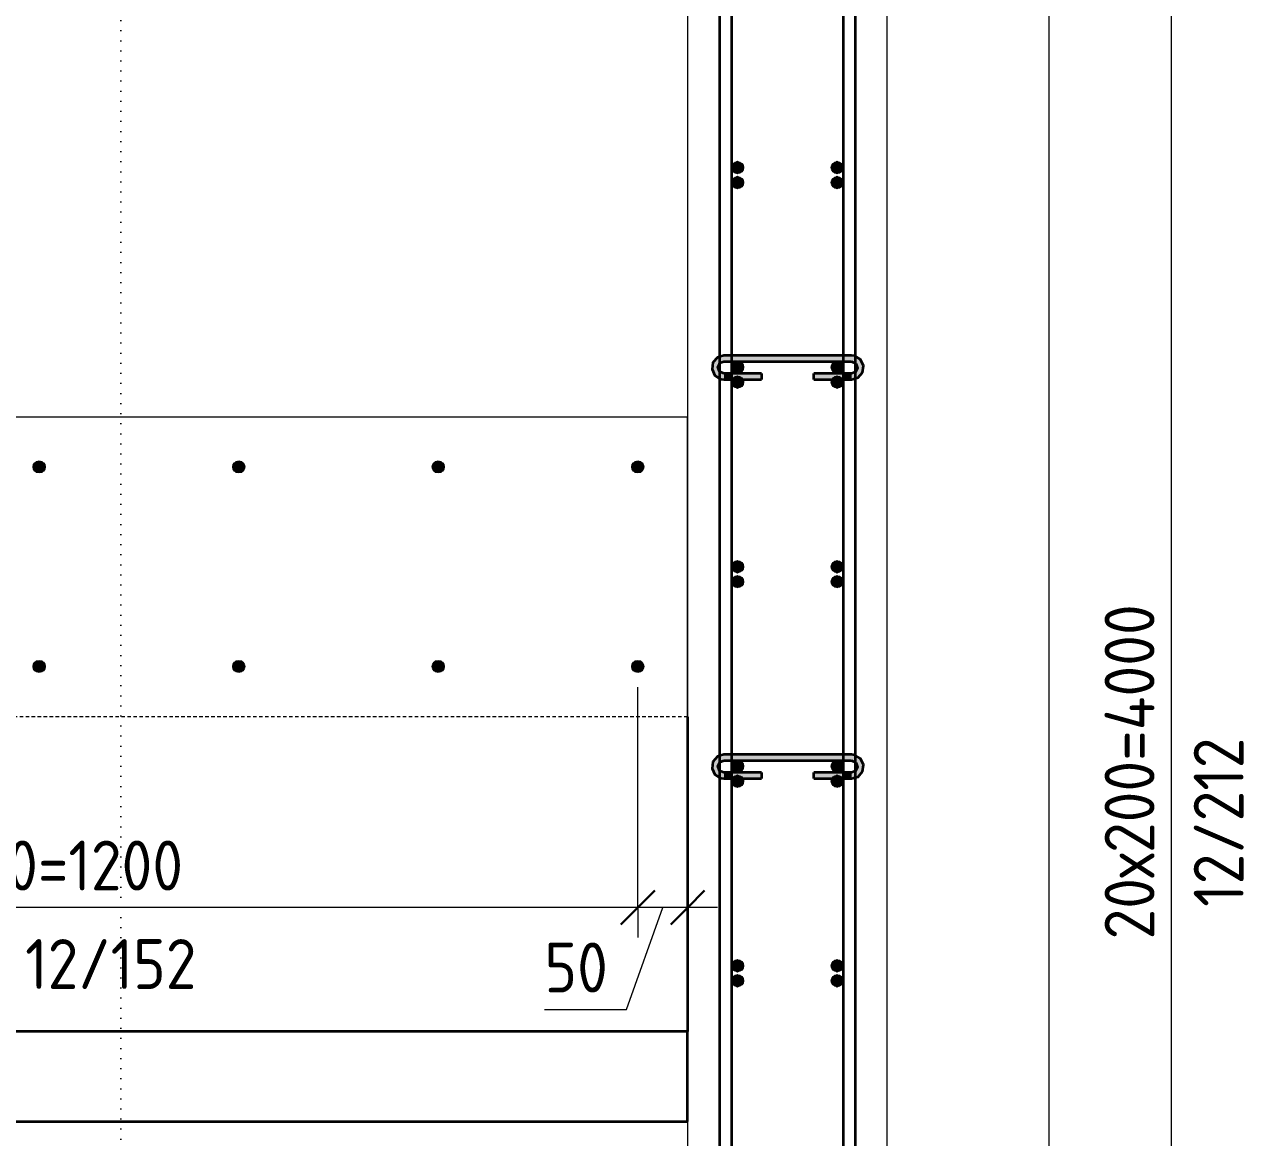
# Model space of a CAD drawing. Header units: millimetres. Extents: x 1059 to 21651, y -4238 to 7265.
# Drawn here: x 11016 to 12239, y 3948 to 5064 of the extents above; entities that cross this region are included whole.
import ezdxf

# ---------------------------------------------------------------- set-up
doc = ezdxf.new("R2010")
doc.units = ezdxf.units.MM
doc.linetypes.add('01 Штриховая _4 мм_', pattern=[6, 3.5, -2.5])
doc.linetypes.add('04 Пунктир 10мм', pattern=[10, 0, -10])
for name, color, linetype, lineweight in [('AA_Dim', 7, 'Continuous', 9), ('AA_Dim-20', 7, 'Continuous', 9), ('AA_Oformlenie', 7, 'Continuous', 9), ('AA_Razrez', 7, 'Continuous', 9), ('AA_Vinoska', 7, 'Continuous', 9), ('AF_Perekritie', 7, 'Continuous', 60), ('AF_Perekritie_Опалубка', 253, 'Continuous', 20), ('AF_Stena_Опалубка', 253, 'Continuous', 20), ('KR_Armatura', 7, 'Continuous', 20), ('KR_Armatura_Tonkie', 7, 'Continuous', 20), ('KR_Fundament', 7, 'Continuous', 20)]:
    doc.layers.add(name, color=color, linetype=linetype, lineweight=lineweight)
doc.styles.add('ISOCPEUR_1', font='isocpeur.TTF', dxfattribs={"width": 0.9, "height": 50})
doc.dimstyles.new('05_Округл_1мм__прозр_', dxfattribs={"dimscale": 304.8, "dimtxt": 50.137748, "dimasz": 0.111549, "dimexe": 0.098425, "dimexo": 0.065617, "dimgap": 0.006562, "dimtad": 1, "dimdec": 0, "dimdsep": 46, "dimtxsty": 'ISOCPEUR_1', "dimblk1": 'OBLIQUE', "dimblk2": 'OBLIQUE', "dimsah": 1, "dimcen": 0.09, "dimdle": 0.098425, "dimazin": 0, "dimtfac": 1, "dimtdec": 4, "dimtix": 1, "dimtmove": 0, "dimatfit": 3, "dimfxl": 1, "dimtvp": 1, "dimtolj": 1, "dimtzin": 0, "dimlwd": 18, "dimlwe": 18, "dimarcsym": 2})
doc.dimstyles.new('05_Округл_1мм__прозр__1', dxfattribs={"dimscale": 304.8, "dimtxt": 50.137748, "dimasz": 0.111549, "dimexe": 0.098425, "dimexo": 0.065617, "dimgap": 0.006562, "dimtad": 1, "dimdec": 0, "dimdsep": 46, "dimtxsty": 'ISOCPEUR_1', "dimblk1": 'OBLIQUE', "dimblk2": 'OBLIQUE', "dimsah": 1, "dimcen": 0.09, "dimdle": 0.098425, "dimazin": 0, "dimtfac": 1, "dimtdec": 4, "dimtix": 1, "dimtmove": 1, "dimatfit": 3, "dimfxl": 1, "dimtvp": 1, "dimtolj": 1, "dimtzin": 0, "dimlwd": 18, "dimlwe": 18, "dimarcsym": 2})

# ---------------------------------------------------------------- blocks, each defined once
blk = doc.blocks.new('Лестница - Лестница-3665978-КР_ФПм1_Арм_1')
at = {"layer": 'AF_Perekritie', "lineweight": 20}
for p, q in [((-19595.1, 4690), (-20995.1, 4690)), ((-20995.1, 4690), (-20995.1, 4074.2)), ((-19595.1, 4074.2), (-19595.1, 4690)), ((-20995.1, 4074.2), (-19595.1, 4074.2))]:
    blk.add_line(p, q, dxfattribs=at)
blk = doc.blocks.new('350_Шпилька массив _НесАрм_РабПлоск_ - 350_Шпилька массив _НесАрм_РабПлоск_-V3-КР_ФПм1_Арм_1')
at = {"layer": 'KR_Armatura_Tonkie', "lineweight": 35}
for points in [[(36.1, -6.3), (35.9, 0.5), (35.2, 0.9), (35.2, 6.9), (36.1, 7.4), (36.1, 14.1), (31.9, 12.4), (28.4, 3.9), (31.9, -4.6), (35.5, -6.1)], [(160.1, 9.9), (160.1, 15.9), (48.1, 15.8), (48.1, 9.9), (152.1, 9.9)], [(172.1, -6.5), (176.9, -4.4), (180.4, 3.9), (176.9, 12.4), (172.1, 14.4), (172.1, 7.8), (173.6, 6.9), (173.6, 0.9), (172.1, 0.1), (172.1, -6.3)], [(48.1, -8.1), (48.1, -2.1), (40.4, -2.2), (40.4, -8.1), (46.2, -8.1)], [(63.8, -8.1), (78.1, -8), (78.1, -2.1), (48.1, -2.2), (48.1, -8.1)], [(160.1, -8.1), (160.1, -2.1), (130.7, -2.2), (130.7, -8.1), (152.1, -8.1)], [(160.1, -8.1), (168.4, -8), (168.4, -2.1), (160.1, -2.3), (160.1, -8.1)]]:
    blk.add_hatch(color=256, dxfattribs=at).paths.add_polyline_path(points)
h = blk.add_hatch(color=256, dxfattribs=at)
h.paths.add_polyline_path([(40.4, -8), (40.4, -2.1), (36.1, 0.4), (36.1, -6.3), (39.5, -7.7)])
h.paths.add_polyline_path([(36.1, 7.4), (40.4, 10), (40.4, 15.8), (36.1, 14.1), (36.1, 8.1)])
h = blk.add_hatch(color=256, dxfattribs=at)
h.paths.add_polyline_path([(46.2, 9.9), (48.1, 10), (48.1, 15.9), (40.4, 15.8), (40.4, 9.9)])
h.paths.add_polyline_path([(168.4, 9.9), (168.4, 15.9), (160.1, 15.8), (160.1, 9.9), (167.7, 9.9)])
h = blk.add_hatch(color=256, dxfattribs=at)
h.paths.add_polyline_path([(168.4, -8), (172.1, -6.5), (172.1, 0.1), (168.4, -2.2), (168.4, -7.7)])
h.paths.add_polyline_path([(172.1, 7.8), (172, 14.4), (168.4, 15.8), (168.4, 9.9), (171.1, 8.3)])
for p, q in [((40.4, 15.9), (36.1, 14.6)), ((48.1, 15.9), (40.4, 15.9)), ((160.1, 15.9), (48.1, 15.9)), ((168.4, 15.9), (160.1, 15.9)), ((40.4, 9.9), (48.1, 9.9)), ((48.1, 9.9), (160.1, 9.9)), ((160.1, 9.9), (168.4, 9.9)), ((168.4, 9.9), (172, 8.3)), ((40.4, -2.1), (36.1, -0.2)), ((48.1, -2.1), (40.4, -2.1)), ((40.4, -8.1), (48.1, -8.1)), ((78.1, -2.1), (48.1, -2.1)), ((48.1, -8.1), (78.1, -8.1)), ((78.1, -2.1), (78.1, -8.1)), ((160.1, -2.1), (130.7, -2.1)), ((130.7, -8.1), (130.7, -2.1)), ((130.7, -8.1), (160.1, -8.1)), ((168.4, -2.1), (160.1, -2.1)), ((160.1, -8.1), (168.4, -8.1)), ((172.1, -0.7), (168.4, -2.1)), ((168.4, -8.1), (172.1, -7))]:
    blk.add_line(p, q, dxfattribs=at)
at = {"layer": 'KR_Armatura_Tonkie', "lineweight": 35, "flags": 128}
for points in [[(36.1, 14.6), (33.9, 14), (29.4, 8.8), (28.5, 2.1), (31.4, -4.1), (36.1, -7)], [(172.1, 15.2), (171.6, 15.5), (168.4, 15.9)], [(172.1, -7), (174.9, -6.2), (179.3, -1), (180.2, 5.7), (177.4, 11.9), (172.1, 15.2)], [(36, -0.2), (34.4, 4.2), (36.1, 7.7)], [(36.1, 7.7), (36.5, 8.5), (40.4, 9.9)], [(172.1, 8.3), (172.7, 8), (174.4, 3.6), (172.3, -0.7)], [(36.1, -7), (37.2, -7.7), (40.4, -8.1)]]:
    blk.add_lwpolyline(points, dxfattribs=at)
blk = doc.blocks.new('350_Шпилька массив _НесАрм_РабПлоск_ - 350_Шпилька массив _НесАрм_РабПлоск_-4121848-КР_ФПм1_Арм_1')
at = {"layer": 'KR_Armatura_Tonkie', "lineweight": 35}
for points in [[(36.1, -6.3), (35.9, 0.5), (35.2, 0.9), (35.2, 6.9), (36.1, 7.4), (36.1, 14.1), (31.9, 12.4), (28.4, 3.9), (31.9, -4.6), (35.5, -6.1)], [(160.1, 9.9), (160.1, 15.9), (48.1, 15.8), (48.1, 9.9), (152.1, 9.9)], [(172.1, -6.5), (176.9, -4.6), (180.4, 3.9), (176.9, 12.4), (172.1, 14.4), (172.1, 7.8), (173.6, 6.9), (173.6, 0.9), (172.1, 0.1), (172.1, -6.3)], [(48.1, -8.1), (48.1, -2.1), (40.4, -2.2), (40.4, -8.1), (46.2, -8.1)], [(63.8, -8.1), (78.1, -8), (78.1, -2.1), (48.1, -2.2), (48.1, -8.1)], [(160.1, -8.1), (160.1, -2.1), (130.7, -2.2), (130.7, -8.1), (152.1, -8.1)], [(168.4, -8.1), (168.4, -2.1), (160.1, -2.3), (160.1, -8.1), (160.9, -8.1)]]:
    blk.add_hatch(color=256, dxfattribs=at).paths.add_polyline_path(points)
h = blk.add_hatch(color=256, dxfattribs=at)
h.paths.add_polyline_path([(40.4, -8), (40.4, -2.1), (36.1, 0.4), (36.1, -6.3), (39.5, -7.7)])
h.paths.add_polyline_path([(36.1, 7.4), (40.4, 10), (40.4, 15.8), (36.1, 14.1), (36.1, 8.1)])
h = blk.add_hatch(color=256, dxfattribs=at)
h.paths.add_polyline_path([(48.1, 9.9), (48.1, 15.9), (40.4, 15.8), (40.4, 9.9), (46.2, 9.9)])
h.paths.add_polyline_path([(168.4, 9.9), (168.4, 15.9), (160.1, 15.8), (160.1, 9.9), (167.7, 9.9)])
h = blk.add_hatch(color=256, dxfattribs=at)
h.paths.add_polyline_path([(168.4, -8), (172.1, -6.5), (172.1, 0.1), (168.4, -2.2), (168.4, -7.7)])
h.paths.add_polyline_path([(172.1, 7.8), (172, 14.4), (168.4, 15.8), (168.4, 9.9), (170.1, 8.9)])
for p, q in [((40.4, 15.9), (36.1, 14.6)), ((48.1, 15.9), (40.4, 15.9)), ((160.1, 15.9), (48.1, 15.9)), ((168.4, 15.9), (160.1, 15.9)), ((40.4, 9.9), (48.1, 9.9)), ((48.1, 9.9), (160.1, 9.9)), ((160.1, 9.9), (168.4, 9.9)), ((168.4, 9.9), (172.1, 8.3)), ((40.4, -2.1), (36.1, -0.2)), ((48.1, -2.1), (40.4, -2.1)), ((40.4, -8.1), (48.1, -8.1)), ((78.1, -2.1), (48.1, -2.1)), ((48.1, -8.1), (78.1, -8.1)), ((78.1, -2.1), (78.1, -8.1)), ((160.1, -2.1), (130.7, -2.1)), ((130.7, -8.1), (130.7, -2.1)), ((130.7, -8.1), (160.1, -8.1)), ((168.4, -2.1), (160.1, -2.1)), ((160.1, -8.1), (168.4, -8.1)), ((172.1, -0.7), (168.4, -2.1)), ((168.4, -8.1), (172.1, -7))]:
    blk.add_line(p, q, dxfattribs=at)
at = {"layer": 'KR_Armatura_Tonkie', "lineweight": 35, "flags": 128}
for points in [[(36.1, 14.6), (33.9, 14), (29.4, 8.8), (28.5, 2.1), (31.4, -4.1), (36.1, -7)], [(172.1, 15.2), (171.6, 15.5), (168.4, 15.9)], [(172.1, -7), (174.9, -6.2), (179.3, -1), (180.2, 5.7), (177.4, 11.9), (172.1, 15.2)], [(36, -0.2), (34.4, 4.2), (36.1, 7.7)], [(36.1, 7.7), (36.5, 8.5), (40.4, 9.9)], [(172.1, 8.3), (172.7, 8), (174.4, 3.6), (172.3, -0.7)], [(36.1, -7), (37.2, -7.7), (40.4, -8.1)]]:
    blk.add_lwpolyline(points, dxfattribs=at)
blk = doc.blocks.new('Перекрытия_Подготовка - Перекрытия_Подготовка-3959421-КР_ФПм1_Арм_1')
at = {"layer": 'AF_Perekritie', "lineweight": 35}
for p, q in [((-20995.1, 4054.2), (-20995.1, 4369.6)), ((-19595.1, 4369.6), (-19595.1, 4054.2)), ((-19595.1, 4054.2), (-20995.1, 4054.2)), ((-20995.1, 4054.2), (-20995.1, 3963.9)), ((-19595.1, 3963.9), (-19595.1, 4054.2)), ((-20995.1, 3963.9), (-19595.1, 3963.9))]:
    blk.add_line(p, q, dxfattribs=at)
at = {"layer": 'AF_Perekritie', "linetype": '01 Штриховая _4 мм_', "lineweight": 20}
blk.add_line((-19595.1, 4369.6), (-20995.1, 4369.6), dxfattribs=at)
blk = doc.blocks.new('011_Прямоугольник обрыва _ЭлУзла_ - 011_Прямоугольник обрыва _ЭлУзла_-4054976-КР_ФПм1_Арм_1')
at = {"layer": 'AA_Oformlenie'}
blk.add_line((0, 1508.1), (0, 4435.8), dxfattribs=at)
blk = doc.blocks.new('DIMBLOCK43-КР_ФПм1_Арм_1')
at = {"layer": 'AA_Dim-20', "lineweight": 18}
for p, q in [((11631.3, 4178.4), (11631.3, 4399.4)), ((11681.3, 4178.4), (11681.3, 4208.4)), ((11620.1, 4076.2), (11656.3, 4178.4)), ((11711.3, 4178.4), (11631.3, 4178.4)), ((11631.3, 4178.4), (11631.3, 4148.4)), ((11681.3, 4178.4), (11681.3, 4174.3)), ((11537.7, 4076.2), (11620.1, 4076.2))]:
    blk.add_line(p, q, dxfattribs=at)
at = {"layer": 'AA_Dim-20', "lineweight": 30}
for p, q in [((11631.3, 4178.4), (11648.3, 4195.4)), ((11681.3, 4178.4), (11698.3, 4195.4)), ((11631.3, 4178.4), (11614.3, 4161.4)), ((11681.3, 4178.4), (11664.3, 4161.4))]:
    blk.add_line(p, q, dxfattribs=at)
at = {"layer": 'AA_Dim-20', "color": 0, "lineweight": 18, "insert": (11537.7, 4143.3), "char_height": 50, "width": 74.923, "attachment_point": 1, "line_spacing_factor": 1.135194, "style": 'ISOCPEUR_1'}
blk.add_mtext('50', dxfattribs=at)
blk = doc.blocks.new('_None')
blk = doc.blocks.new('DIMBLOCK44-КР_ФПм1_Арм_1')
at = {"layer": 'AA_Dim-20', "lineweight": 18}
for p, q in [((10331.3, 4178.4), (10331.3, 4399.4)), ((11631.3, 4178.4), (11631.3, 4399.4)), ((10431.3, 4178.4), (10431.3, 4208.4)), ((10331.3, 4178.4), (10331.3, 4148.4)), ((11631.3, 4178.4), (10431.3, 4178.4)), ((10431.3, 4178.4), (10431.3, 4174.3)), ((11631.3, 4178.4), (11631.3, 4148.4))]:
    blk.add_line(p, q, dxfattribs=at)
at = {"layer": 'AA_Dim-20', "lineweight": 30}
for p, q in [((10331.3, 4178.4), (10348.3, 4195.4)), ((10431.3, 4178.4), (10448.3, 4195.4)), ((11631.3, 4178.4), (11648.3, 4195.4)), ((10331.3, 4178.4), (10314.3, 4161.4)), ((10431.3, 4178.4), (10414.3, 4161.4)), ((11631.3, 4178.4), (11614.3, 4161.4))]:
    blk.add_line(p, q, dxfattribs=at)
at = {"layer": 'AA_Dim-20', "color": 0, "lineweight": 18, "insert": (10879.9, 4245.5), "char_height": 50, "width": 363.262, "attachment_point": 1, "line_spacing_factor": 1.135194, "style": 'ISOCPEUR_1'}
blk.add_mtext('6х200=1200', dxfattribs=at)
blk = doc.blocks.new('DIMBLOCK51-КР_ФПм1_Арм_1')
at = {"layer": 'AA_Dim-20', "lineweight": 30}
for p, q in [((12166.3, 6510), (12149.3, 6527)), ((12166.3, 6510), (12183.3, 6493)), ((12166.3, 6320), (12149.3, 6337)), ((12166.3, 6320), (12183.3, 6303)), ((12166.3, 2320), (12149.3, 2337)), ((12166.3, 2320), (12183.3, 2303))]:
    blk.add_line(p, q, dxfattribs=at)
at = {"layer": 'AA_Dim-20', "lineweight": 18}
for p, q in [((12166.3, 6510), (11851.3, 6510)), ((12166.3, 6510), (12196.3, 6510)), ((12166.3, 6320), (11851.3, 6320)), ((12166.3, 2320), (12166.3, 6320)), ((12166.3, 6320), (12196.3, 6320)), ((12166.3, 2320), (11851.3, 2320)), ((12166.3, 2320), (12196.3, 2320))]:
    blk.add_line(p, q, dxfattribs=at)
at = {"layer": 'AA_Dim-20', "color": 0, "lineweight": 18, "insert": (12099.2, 4146.4), "char_height": 50, "width": 416.616, "attachment_point": 1, "rotation": 90, "line_spacing_factor": 1.135194, "style": 'ISOCPEUR_1'}
blk.add_mtext('20х200=4000', dxfattribs=at)

msp = doc.modelspace()

# ---------------------------------------------------------------- hatches: boundary and pattern name
at = {"layer": 'KR_Armatura'}
h = msp.add_hatch(color=256, dxfattribs=at)
edge = h.paths.add_edge_path()
edge.add_arc((11731.2641, 4920), 6, 0, 360)
for points in [[(11731.2641, 4914), (11736.4603, 4917), (11736.4603, 4923), (11731.2641, 4926), (11726.0679, 4923), (11726.0679, 4917)], [(11831.2641, 4914), (11836.4603, 4917), (11836.4603, 4923), (11831.2641, 4926), (11826.0679, 4923), (11826.0679, 4917)], [(11731.2641, 4899), (11736.4603, 4902), (11736.4603, 4908), (11731.2641, 4911), (11726.0679, 4908), (11726.0679, 4902)], [(11831.2641, 4899), (11836.4603, 4902), (11836.4603, 4908), (11831.2641, 4911), (11826.0679, 4908), (11826.0679, 4902)], [(11731.2641, 4714), (11736.4603, 4717), (11736.4603, 4723), (11731.2641, 4726), (11726.0679, 4723), (11726.0679, 4717)], [(11831.2641, 4714), (11836.4603, 4717), (11836.4603, 4723), (11831.2641, 4726), (11826.0679, 4723), (11826.0679, 4717), (11829.2634, 4715.1551)], [(11731.2641, 4699), (11736.4603, 4702), (11736.4603, 4708), (11731.2641, 4711), (11726.0679, 4708), (11726.0679, 4702)], [(11831.2641, 4699), (11836.4603, 4702), (11836.4603, 4708), (11831.2641, 4711), (11826.0679, 4708), (11826.0679, 4702), (11829.2634, 4700.1551)], [(11028.2641, 4614.8038), (11034.2641, 4614.8038), (11037.2641, 4620), (11034.2641, 4625.1962), (11028.2641, 4625.1962), (11025.2641, 4620)], [(11228.2641, 4614.8038), (11234.2641, 4614.8038), (11237.2641, 4620), (11234.2641, 4625.1962), (11228.2641, 4625.1962), (11225.2641, 4620)], [(11428.2641, 4614.8038), (11434.2641, 4614.8038), (11437.2641, 4620), (11434.2641, 4625.1962), (11428.2641, 4625.1962), (11425.2641, 4620)], [(11628.2641, 4614.8038), (11634.2641, 4614.8038), (11637.2641, 4620), (11634.2641, 4625.1962), (11628.2641, 4625.1962), (11625.2641, 4620)], [(11731.2641, 4514), (11736.4603, 4517), (11736.4603, 4523), (11731.2641, 4526), (11726.0679, 4523), (11726.0679, 4517)], [(11831.2641, 4514), (11836.4603, 4517), (11836.4603, 4523), (11831.2641, 4526), (11826.0679, 4523), (11826.0679, 4517)], [(11731.2641, 4499), (11736.4603, 4502), (11736.4603, 4508), (11731.2641, 4511), (11726.0679, 4508), (11726.0679, 4502)], [(11831.2641, 4499), (11836.4603, 4502), (11836.4603, 4508), (11831.2641, 4511), (11826.0679, 4508), (11826.0679, 4502)], [(11028.2641, 4414.8038), (11034.2641, 4414.8038), (11037.2641, 4420), (11034.2641, 4425.1962), (11028.2641, 4425.1962), (11025.2641, 4420)], [(11228.2641, 4414.8038), (11234.2641, 4414.8038), (11237.2641, 4420), (11234.2641, 4425.1962), (11228.2641, 4425.1962), (11225.2641, 4420)], [(11428.2641, 4414.8038), (11434.2641, 4414.8038), (11437.2641, 4420), (11434.2641, 4425.1962), (11428.2641, 4425.1962), (11425.2641, 4420)], [(11628.2641, 4414.8038), (11634.2641, 4414.8038), (11637.2641, 4420), (11634.2641, 4425.1962), (11628.2641, 4425.1962), (11625.2641, 4420)], [(11731.2641, 4314), (11736.4603, 4317), (11736.4603, 4323), (11731.2641, 4326), (11726.0679, 4323), (11726.0679, 4317)], [(11831.2641, 4314), (11836.4603, 4317), (11836.4603, 4323), (11831.2641, 4326), (11826.0679, 4323), (11826.0679, 4317), (11829.2634, 4315.1551)], [(11731.2641, 4299), (11736.4603, 4302), (11736.4603, 4308), (11731.2641, 4311), (11726.0679, 4308), (11726.0679, 4302)], [(11831.2641, 4299), (11836.4603, 4302), (11836.4603, 4308), (11831.2641, 4311), (11826.0679, 4308), (11826.0679, 4302), (11829.2634, 4300.1551)], [(11731.2641, 4114), (11736.4603, 4117), (11736.4603, 4123), (11731.2641, 4126), (11726.0679, 4123), (11726.0679, 4117)], [(11831.2641, 4114), (11836.4603, 4117), (11836.4603, 4123), (11831.2641, 4126), (11826.0679, 4123), (11826.0679, 4117)], [(11731.2641, 4099), (11736.4603, 4102), (11736.4603, 4108), (11731.2641, 4111), (11726.0679, 4108), (11726.0679, 4102)], [(11831.2641, 4099), (11836.4603, 4102), (11836.4603, 4108), (11831.2641, 4111), (11826.0679, 4108), (11826.0679, 4102)]]:
    msp.add_hatch(color=256, dxfattribs=at).paths.add_polyline_path(points)
h = msp.add_hatch(color=256, dxfattribs=at)
edge = h.paths.add_edge_path()
edge.add_arc((11831.2641, 4920), 6, 0, 360)
h = msp.add_hatch(color=256, dxfattribs=at)
edge = h.paths.add_edge_path()
edge.add_arc((11731.2641, 4905), 6, 0, 360)
h = msp.add_hatch(color=256, dxfattribs=at)
edge = h.paths.add_edge_path()
edge.add_arc((11831.2641, 4905), 6, 0, 360)
h = msp.add_hatch(color=256, dxfattribs=at)
edge = h.paths.add_edge_path()
edge.add_arc((11731.2641, 4720), 6, 0, 360)
h = msp.add_hatch(color=256, dxfattribs=at)
edge = h.paths.add_edge_path()
edge.add_arc((11831.2641, 4720), 6, 0, 360)
h = msp.add_hatch(color=256, dxfattribs=at)
edge = h.paths.add_edge_path()
edge.add_arc((11731.2641, 4705), 6, 0, 360)
h = msp.add_hatch(color=256, dxfattribs=at)
edge = h.paths.add_edge_path()
edge.add_arc((11831.2641, 4705), 6, 0, 360)
h = msp.add_hatch(color=256, dxfattribs=at)
edge = h.paths.add_edge_path()
edge.add_arc((11031.2641, 4620), 6, 0, 360)
h = msp.add_hatch(color=256, dxfattribs=at)
edge = h.paths.add_edge_path()
edge.add_arc((11231.2641, 4620), 6, 0, 360)
h = msp.add_hatch(color=256, dxfattribs=at)
edge = h.paths.add_edge_path()
edge.add_arc((11431.2641, 4620), 6, 0, 360)
h = msp.add_hatch(color=256, dxfattribs=at)
edge = h.paths.add_edge_path()
edge.add_arc((11631.2641, 4620), 6, 0, 360)
h = msp.add_hatch(color=256, dxfattribs=at)
edge = h.paths.add_edge_path()
edge.add_arc((11731.2641, 4520), 6, 0, 360)
h = msp.add_hatch(color=256, dxfattribs=at)
edge = h.paths.add_edge_path()
edge.add_arc((11831.2641, 4520), 6, 0, 360)
h = msp.add_hatch(color=256, dxfattribs=at)
edge = h.paths.add_edge_path()
edge.add_arc((11731.2641, 4505), 6, 0, 360)
h = msp.add_hatch(color=256, dxfattribs=at)
edge = h.paths.add_edge_path()
edge.add_arc((11831.2641, 4505), 6, 0, 360)
h = msp.add_hatch(color=256, dxfattribs=at)
edge = h.paths.add_edge_path()
edge.add_arc((11031.2641, 4420), 6, 0, 360)
h = msp.add_hatch(color=256, dxfattribs=at)
edge = h.paths.add_edge_path()
edge.add_arc((11231.2641, 4420), 6, 0, 360)
h = msp.add_hatch(color=256, dxfattribs=at)
edge = h.paths.add_edge_path()
edge.add_arc((11431.2641, 4420), 6, 0, 360)
h = msp.add_hatch(color=256, dxfattribs=at)
edge = h.paths.add_edge_path()
edge.add_arc((11631.2641, 4420), 6, 0, 360)
h = msp.add_hatch(color=256, dxfattribs=at)
edge = h.paths.add_edge_path()
edge.add_arc((11731.2641, 4320), 6, 0, 360)
h = msp.add_hatch(color=256, dxfattribs=at)
edge = h.paths.add_edge_path()
edge.add_arc((11831.2641, 4320), 6, 0, 360)
h = msp.add_hatch(color=256, dxfattribs=at)
edge = h.paths.add_edge_path()
edge.add_arc((11731.2641, 4305), 6, 0, 360)
h = msp.add_hatch(color=256, dxfattribs=at)
edge = h.paths.add_edge_path()
edge.add_arc((11831.2641, 4305), 6, 0, 360)
h = msp.add_hatch(color=256, dxfattribs=at)
edge = h.paths.add_edge_path()
edge.add_arc((11731.2641, 4120), 6, 0, 360)
h = msp.add_hatch(color=256, dxfattribs=at)
edge = h.paths.add_edge_path()
edge.add_arc((11831.2641, 4120), 6, 0, 360)
h = msp.add_hatch(color=256, dxfattribs=at)
edge = h.paths.add_edge_path()
edge.add_arc((11731.2641, 4105), 6, 0, 360)
h = msp.add_hatch(color=256, dxfattribs=at)
edge = h.paths.add_edge_path()
edge.add_arc((11831.2641, 4105), 6, 0, 360)

# ---------------------------------------------------------------- linework, layer by layer
at = {"layer": 'AA_Razrez', "linetype": '04 Пунктир 10мм'}
msp.add_line((11113.1094, 7238.9366), (11113.1094, 779.7888), dxfattribs=at)
at = {"layer": 'AF_Stena_Опалубка'}
for p, q in [((11681.2641, 6660), (11681.2641, 2238)), ((11881.2641, 1970), (11881.2641, 6660))]:
    msp.add_line(p, q, dxfattribs=at)
at = {"layer": 'KR_Armatura'}
for p, q in [((11731.2641, 4926), (11726.0679, 4923)), ((11736.4603, 4923), (11731.2641, 4926)), ((11831.2641, 4926), (11826.0679, 4923)), ((11836.4603, 4923), (11831.2641, 4926)), ((11726.0679, 4923), (11726.0679, 4917)), ((11726.0679, 4917), (11731.2641, 4914)), ((11731.2641, 4914), (11736.4603, 4917)), ((11736.4603, 4917), (11736.4603, 4923)), ((11826.0679, 4923), (11826.0679, 4917)), ((11826.0679, 4917), (11831.2641, 4914)), ((11831.2641, 4914), (11836.4603, 4917)), ((11836.4603, 4917), (11836.4603, 4923)), ((11731.2641, 4911), (11726.0679, 4908)), ((11726.0679, 4908), (11726.0679, 4902)), ((11726.0679, 4902), (11731.2641, 4899)), ((11736.4603, 4908), (11731.2641, 4911)), ((11731.2641, 4899), (11736.4603, 4902)), ((11736.4603, 4902), (11736.4603, 4908)), ((11831.2641, 4911), (11826.0679, 4908)), ((11826.0679, 4908), (11826.0679, 4902)), ((11826.0679, 4902), (11831.2641, 4899)), ((11836.4603, 4908), (11831.2641, 4911)), ((11831.2641, 4899), (11836.4603, 4902)), ((11836.4603, 4902), (11836.4603, 4908)), ((11731.2641, 4726), (11726.0679, 4723)), ((11726.0679, 4723), (11726.0679, 4717)), ((11736.4603, 4723), (11731.2641, 4726)), ((11736.4603, 4717), (11736.4603, 4723)), ((11831.2641, 4726), (11826.0679, 4723)), ((11826.0679, 4723), (11826.0679, 4717)), ((11836.4603, 4723), (11831.2641, 4726)), ((11836.4603, 4717), (11836.4603, 4723)), ((11726.0679, 4717), (11731.2641, 4714)), ((11731.2641, 4711), (11726.0679, 4708)), ((11726.0679, 4708), (11726.0679, 4702)), ((11731.2641, 4714), (11736.4603, 4717)), ((11736.4603, 4708), (11731.2641, 4711)), ((11736.4603, 4702), (11736.4603, 4708)), ((11826.0679, 4717), (11829.2634, 4715.1551)), ((11831.2641, 4711), (11826.0679, 4708)), ((11826.0679, 4708), (11826.0679, 4702)), ((11829.2634, 4715.1551), (11831.2641, 4714)), ((11831.2641, 4714), (11836.4603, 4717)), ((11836.4603, 4708), (11831.2641, 4711)), ((11836.4603, 4702), (11836.4603, 4708)), ((11726.0679, 4702), (11731.2641, 4699)), ((11731.2641, 4699), (11736.4603, 4702)), ((11826.0679, 4702), (11829.2634, 4700.1551)), ((11829.2634, 4700.1551), (11831.2641, 4699)), ((11831.2641, 4699), (11836.4603, 4702)), ((11028.2641, 4625.1962), (11025.2641, 4620)), ((11025.2641, 4620), (11028.2641, 4614.8038)), ((11034.2641, 4625.1962), (11028.2641, 4625.1962)), ((11037.2641, 4620), (11034.2641, 4625.1962)), ((11034.2641, 4614.8038), (11037.2641, 4620)), ((11228.2641, 4625.1962), (11225.2641, 4620)), ((11225.2641, 4620), (11228.2641, 4614.8038)), ((11234.2641, 4625.1962), (11228.2641, 4625.1962)), ((11237.2641, 4620), (11234.2641, 4625.1962)), ((11234.2641, 4614.8038), (11237.2641, 4620)), ((11428.2641, 4625.1962), (11425.2641, 4620)), ((11425.2641, 4620), (11428.2641, 4614.8038)), ((11434.2641, 4625.1962), (11428.2641, 4625.1962)), ((11437.2641, 4620), (11434.2641, 4625.1962)), ((11434.2641, 4614.8038), (11437.2641, 4620)), ((11628.2641, 4625.1962), (11625.2641, 4620)), ((11625.2641, 4620), (11628.2641, 4614.8038)), ((11634.2641, 4625.1962), (11628.2641, 4625.1962)), ((11637.2641, 4620), (11634.2641, 4625.1962)), ((11634.2641, 4614.8038), (11637.2641, 4620)), ((11028.2641, 4614.8038), (11034.2641, 4614.8038)), ((11228.2641, 4614.8038), (11234.2641, 4614.8038)), ((11428.2641, 4614.8038), (11434.2641, 4614.8038)), ((11628.2641, 4614.8038), (11634.2641, 4614.8038)), ((11731.2641, 4526), (11726.0679, 4523)), ((11726.0679, 4523), (11726.0679, 4517)), ((11736.4603, 4523), (11731.2641, 4526)), ((11736.4603, 4517), (11736.4603, 4523)), ((11831.2641, 4526), (11826.0679, 4523)), ((11826.0679, 4523), (11826.0679, 4517)), ((11836.4603, 4523), (11831.2641, 4526)), ((11836.4603, 4517), (11836.4603, 4523)), ((11726.0679, 4517), (11731.2641, 4514)), ((11731.2641, 4511), (11726.0679, 4508)), ((11731.2641, 4514), (11736.4603, 4517)), ((11736.4603, 4508), (11731.2641, 4511)), ((11826.0679, 4517), (11831.2641, 4514)), ((11831.2641, 4511), (11826.0679, 4508)), ((11831.2641, 4514), (11836.4603, 4517)), ((11836.4603, 4508), (11831.2641, 4511)), ((11726.0679, 4508), (11726.0679, 4502)), ((11726.0679, 4502), (11731.2641, 4499)), ((11731.2641, 4499), (11736.4603, 4502)), ((11736.4603, 4502), (11736.4603, 4508)), ((11826.0679, 4508), (11826.0679, 4502)), ((11826.0679, 4502), (11831.2641, 4499)), ((11831.2641, 4499), (11836.4603, 4502)), ((11836.4603, 4502), (11836.4603, 4508)), ((11028.2641, 4425.1962), (11025.2641, 4420)), ((11034.2641, 4425.1962), (11028.2641, 4425.1962)), ((11037.2641, 4420), (11034.2641, 4425.1962)), ((11228.2641, 4425.1962), (11225.2641, 4420)), ((11234.2641, 4425.1962), (11228.2641, 4425.1962)), ((11237.2641, 4420), (11234.2641, 4425.1962)), ((11428.2641, 4425.1962), (11425.2641, 4420)), ((11434.2641, 4425.1962), (11428.2641, 4425.1962)), ((11437.2641, 4420), (11434.2641, 4425.1962)), ((11628.2641, 4425.1962), (11625.2641, 4420)), ((11634.2641, 4425.1962), (11628.2641, 4425.1962)), ((11637.2641, 4420), (11634.2641, 4425.1962)), ((11025.2641, 4420), (11028.2641, 4414.8038)), ((11028.2641, 4414.8038), (11034.2641, 4414.8038)), ((11034.2641, 4414.8038), (11037.2641, 4420)), ((11225.2641, 4420), (11228.2641, 4414.8038)), ((11228.2641, 4414.8038), (11234.2641, 4414.8038)), ((11234.2641, 4414.8038), (11237.2641, 4420)), ((11425.2641, 4420), (11428.2641, 4414.8038)), ((11428.2641, 4414.8038), (11434.2641, 4414.8038)), ((11434.2641, 4414.8038), (11437.2641, 4420)), ((11625.2641, 4420), (11628.2641, 4414.8038)), ((11628.2641, 4414.8038), (11634.2641, 4414.8038)), ((11634.2641, 4414.8038), (11637.2641, 4420)), ((11731.2641, 4326), (11726.0679, 4323)), ((11726.0679, 4323), (11726.0679, 4317)), ((11726.0679, 4317), (11731.2641, 4314)), ((11736.4603, 4323), (11731.2641, 4326)), ((11731.2641, 4314), (11736.4603, 4317)), ((11736.4603, 4317), (11736.4603, 4323)), ((11831.2641, 4326), (11826.0679, 4323)), ((11826.0679, 4323), (11826.0679, 4317)), ((11826.0679, 4317), (11829.2634, 4315.1551)), ((11829.2634, 4315.1551), (11831.2641, 4314)), ((11836.4603, 4323), (11831.2641, 4326)), ((11831.2641, 4314), (11836.4603, 4317)), ((11836.4603, 4317), (11836.4603, 4323)), ((11731.2641, 4311), (11726.0679, 4308)), ((11726.0679, 4308), (11726.0679, 4302)), ((11726.0679, 4302), (11731.2641, 4299)), ((11736.4603, 4308), (11731.2641, 4311)), ((11731.2641, 4299), (11736.4603, 4302)), ((11736.4603, 4302), (11736.4603, 4308)), ((11831.2641, 4311), (11826.0679, 4308)), ((11826.0679, 4308), (11826.0679, 4302)), ((11826.0679, 4302), (11829.2634, 4300.1551)), ((11836.4603, 4308), (11831.2641, 4311)), ((11831.2641, 4299), (11836.4603, 4302)), ((11836.4603, 4302), (11836.4603, 4308)), ((11829.2634, 4300.1551), (11831.2641, 4299)), ((11731.2641, 4126), (11726.0679, 4123)), ((11726.0679, 4123), (11726.0679, 4117)), ((11736.4603, 4123), (11731.2641, 4126)), ((11736.4603, 4117), (11736.4603, 4123)), ((11831.2641, 4126), (11826.0679, 4123)), ((11826.0679, 4123), (11826.0679, 4117)), ((11836.4603, 4123), (11831.2641, 4126)), ((11836.4603, 4117), (11836.4603, 4123)), ((11726.0679, 4117), (11731.2641, 4114)), ((11731.2641, 4111), (11726.0679, 4108)), ((11726.0679, 4108), (11726.0679, 4102)), ((11731.2641, 4114), (11736.4603, 4117)), ((11736.4603, 4108), (11731.2641, 4111)), ((11736.4603, 4102), (11736.4603, 4108)), ((11826.0679, 4117), (11831.2641, 4114)), ((11831.2641, 4111), (11826.0679, 4108)), ((11826.0679, 4108), (11826.0679, 4102)), ((11831.2641, 4114), (11836.4603, 4117)), ((11836.4603, 4108), (11831.2641, 4111)), ((11836.4603, 4102), (11836.4603, 4108)), ((11726.0679, 4102), (11731.2641, 4099)), ((11731.2641, 4099), (11736.4603, 4102)), ((11826.0679, 4102), (11831.2641, 4099)), ((11831.2641, 4099), (11836.4603, 4102))]:
    msp.add_line(p, q, dxfattribs=at)
for centre in [(11731.2641, 4920), (11831.2641, 4920), (11731.2641, 4905), (11831.2641, 4905), (11731.2641, 4720), (11831.2641, 4720), (11731.2641, 4705), (11831.2641, 4705), (11031.2641, 4620), (11231.2641, 4620), (11431.2641, 4620), (11631.2641, 4620), (11731.2641, 4520), (11831.2641, 4520), (11731.2641, 4505), (11831.2641, 4505), (11031.2641, 4420), (11231.2641, 4420), (11431.2641, 4420), (11631.2641, 4420), (11731.2641, 4320), (11831.2641, 4320), (11731.2641, 4305), (11831.2641, 4305), (11731.2641, 4120), (11831.2641, 4120), (11731.2641, 4105), (11831.2641, 4105)]:
    msp.add_circle(centre, 6, dxfattribs=at)
at = {"layer": 'KR_Armatura_Tonkie', "lineweight": 35}
for p, q in [((11713.2641, 6650), (11713.2641, 1990.5)), ((11725.2641, 6650), (11725.2641, 1990.5)), ((11837.2641, 6650), (11837.2641, 1990.5)), ((11849.2641, 6650), (11849.2641, 1990.5))]:
    msp.add_line(p, q, dxfattribs=at)
at = {"layer": 'KR_Fundament'}
msp.add_line((11881.2641, 1970), (11881.2641, 6660), dxfattribs=at)

# ---------------------------------------------------------------- block references
at = {"layer": 'AA_Oformlenie', "rotation": 180}
msp.add_blockref('011_Прямоугольник обрыва _ЭлУзла_ - 011_Прямоугольник обрыва _ЭлУзла_-4054976-КР_ФПм1_Арм_1', (12043.4145, 7064.4006), dxfattribs=at)
at = {"layer": 'AF_Perekritie', "linetype": '01 Штриховая _4 мм_', "lineweight": 20}
msp.add_blockref('Перекрытия_Подготовка - Перекрытия_Подготовка-3959421-КР_ФПм1_Арм_1', (31276.3257, 0), dxfattribs=at)
at = {"layer": 'AF_Perekritie_Опалубка'}
msp.add_blockref('Лестница - Лестница-3665978-КР_ФПм1_Арм_1', (31276.3257, -20), dxfattribs=at)
at = {"layer": 'KR_Armatura_Tonkie', "lineweight": 35}
for name, p in [('350_Шпилька массив _НесАрм_РабПлоск_ - 350_Шпилька массив _НесАрм_РабПлоск_-4121848-КР_ФПм1_Арм_1', (11677.1699, 4715.7343)), ('350_Шпилька массив _НесАрм_РабПлоск_ - 350_Шпилька массив _НесАрм_РабПлоск_-V3-КР_ФПм1_Арм_1', (11677.1699, 4315.7343))]:
    msp.add_blockref(name, p, dxfattribs=at)

# ---------------------------------------------------------------- texts
at = {"layer": 'AA_Vinoska', "insert": (12188.5311, 4179.0686), "char_height": 50, "width": 210.683475, "attachment_point": 1, "rotation": 90, "style": 'ISOCPEUR_1'}
msp.add_mtext('12/212', dxfattribs=at)
at = {"layer": 'AA_Vinoska', "insert": (11017.1824, 4146.7671), "char_height": 50, "width": 210.683475, "attachment_point": 1, "style": 'ISOCPEUR_1'}
msp.add_mtext('12/152', dxfattribs=at)

# ---------------------------------------------------------------- dimensions: what is measured, and where the dimension line sits
at = {"layer": 'AA_Dim', "lineweight": 18}
dim = msp.add_linear_dim(base=(12166.3097, 6320), p1=(11831.2641, 2320), p2=(11831.2641, 6320), angle=90, text='20х200=4000', dimstyle='05_Округл_1мм__прозр_', override={"dimpost": '<>', "dimblk1": 'None', "dimblk2": 'None', "dimsah": 1, "dimfxl": 4000}, dxfattribs=at)
dim.commit()
dim.dimension.update_dxf_attribs({"geometry": 'DIMBLOCK51-КР_ФПм1_Арм_1', "text_midpoint": (12139.3097, 4320)})
dim = msp.add_linear_dim(base=(10431.2641, 4178.3871), p1=(11631.2641, 4379.3511), p2=(10431.2641, 4154.3454), text='6х200=1200', dimstyle='05_Округл_1мм__прозр_', override={"dimpost": '<>', "dimblk1": 'None', "dimblk2": 'None', "dimsah": 1, "dimfxl": 1220.912585}, dxfattribs=at)
dim.commit()
dim.dimension.update_dxf_attribs({"geometry": 'DIMBLOCK44-КР_ФПм1_Арм_1', "text_midpoint": (11031.2641, 4205.3871)})
dim = msp.add_linear_dim(base=(11631.2641, 4178.3871), p1=(11681.2641, 4154.3454), p2=(11631.2641, 4379.3511), text='50', dimstyle='05_Округл_1мм__прозр__1', override={"dimpost": '<>', "dimblk1": 'None', "dimblk2": 'None', "dimsah": 1, "dimfxl": 230.494124}, dxfattribs=at)
dim.commit()
dim.dimension.update_dxf_attribs({"geometry": 'DIMBLOCK43-КР_ФПм1_Арм_1', "text_midpoint": (11575.1447, 4109.9815), "dimtype": 160})

doc.saveas('drawing.dxf')
